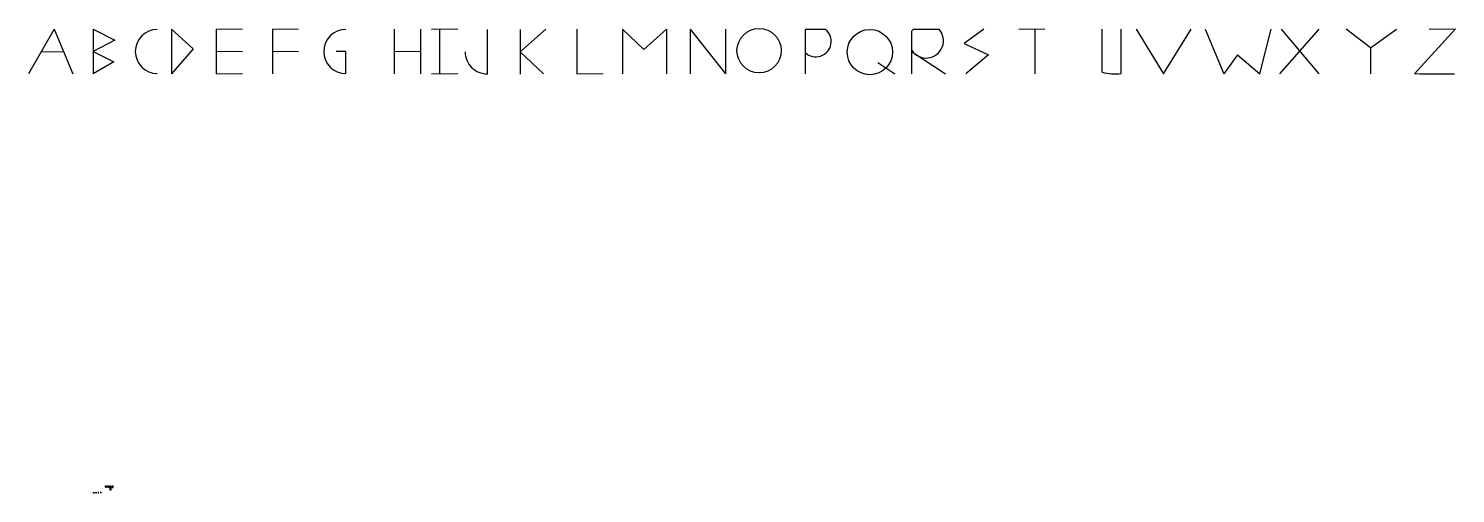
# Model space of a CAD drawing. Header units: inches. Extents: x 4 to 9759, y 2757 to 11866.
# Drawn here: x 4 to 9759, y 2757 to 5938 of the extents above; entities outside this region: 1.
import ezdxf

# ---------------------------------------------------------------- set-up
doc = ezdxf.new("R2010")
doc.units = ezdxf.units.IN
doc.header["$MEASUREMENT"] = 0

msp = doc.modelspace()

# ---------------------------------------------------------------- linework, layer by layer
for p, q in [((5626.8, 11865.8), (5626.8, 11560.3)), ((178, 5932.9), (3.9, 5627.4)), ((178, 5932.9), (307.1, 5627.4)), ((446.1, 5932.9), (446.1, 5627.4)), ((446.1, 5932.9), (592.9, 5858.3)), ((592.9, 5858.3), (446.1, 5780.2)), ((980.2, 5932.9), (980.2, 5627.4)), ((1286.7, 5932.9), (1465.8, 5935.9)), ((1286.7, 5932.9), (1286.7, 5627.4)), ((1670.9, 5932.9), (1850, 5935.9)), ((1670.9, 5932.9), (1670.9, 5627.4)), ((2503.2, 5932.9), (2503.2, 5627.4)), ((2682.8, 5932.9), (2682.8, 5627.4)), ((2759.1, 5932.9), (2938.2, 5935.9)), ((2813.4, 5932.9), (2813.4, 5627.4)), ((3139.4, 5931.2), (3139.4, 5625.7)), ((3365.2, 5779.3), (3540.6, 5932.9)), ((3365.2, 5932), (3365.2, 5626.6)), ((3752.4, 5932.9), (3752.4, 5627.4)), ((4064.3, 5932.9), (4064.3, 5627.4)), ((4209.4, 5794.3), (4064.3, 5932.9)), ((4209.4, 5794.3), (4364.2, 5932.9)), ((4364.2, 5932.9), (4364.2, 5627.4)), ((4527.3, 5932.9), (4527.3, 5627.4)), ((4527.3, 5932.9), (4769.6, 5627.4)), ((4769.6, 5932.9), (4769.6, 5627.4)), ((5313, 5927.6), (5313, 5627.4)), ((5319.1, 5932.9), (5451.5, 5932.9)), ((6040.7, 5918.3), (6040.7, 5627.4)), ((6051.8, 5932.9), (6228.8, 5932.9)), ((6773.3, 5932.9), (6952.4, 5935.9)), ((6883.2, 5932.9), (6883.2, 5627.4)), ((7342.6, 5639.4), (7342.6, 5932.9)), ((7474.4, 5630.4), (7474.4, 5932.9)), ((7575.6, 5932.9), (7762.9, 5627.4)), ((7762.9, 5627.4), (7952.2, 5932.9)), ((8421.4, 5627.4), (8498.3, 5932.9)), ((8824.4, 5932.9), (8555.5, 5627.4)), ((8567.3, 5932.9), (8824.4, 5627.4)), ((9177.4, 5805.3), (9010.8, 5932.9)), ((9177.4, 5805.3), (9354.8, 5932.9)), ((9758.7, 5935.9), (9478.2, 5627.4)), ((9579.7, 5932.9), (9758.7, 5935.9)), ((91, 5780.2), (243.8, 5777.3)), ((446.1, 5780.2), (586.1, 5710.5)), ((1286.7, 5780.2), (1465.8, 5783.1)), ((1670.9, 5780.2), (1850, 5783.1)), ((2173.3, 5780.2), (2107.2, 5780.2)), ((2173.3, 5629.6), (2173.3, 5780.2)), ((2503.1, 5780.2), (2682.2, 5783.1)), ((3365.2, 5779.3), (3523.9, 5627.4)), ((6040.7, 5780.2), (6272.2, 5627.4)), ((8267.7, 5758.1), (8175, 5627.4)), ((8267.7, 5758.1), (8421.4, 5627.4)), ((9177.4, 5805.3), (9177.4, 5627.4)), ((586.1, 5710.5), (446.1, 5627.4)), ((5809.2, 5705.6), (5927, 5627.4)), ((1286.7, 5627.4), (1465.8, 5630.4)), ((2759.1, 5627.4), (2938.2, 5630.4)), ((3752.4, 5627.4), (3931.5, 5630.4)), ((9478.2, 5627.4), (9657.3, 5630.4)), ((9514.5, 5627.4), (9751.1, 5627.4)), ((445, 2766.5), (445, 2761.9)), ((446.3, 2766.5), (446.3, 2759.2)), ((447.5, 2766.5), (447.5, 2764.2)), ((448.7, 2766.5), (448.7, 2757.5)), ((450.1, 2766.5), (450.1, 2765.5)), ((462.6, 2759.5), (462.6, 2766.5)), ((464.4, 2759.5), (464.4, 2766.5)), ((465.9, 2759.5), (465.9, 2766.5)), ((467.7, 2759.5), (467.7, 2766.5)), ((469.2, 2759.5), (469.2, 2766.5)), ((476.9, 2766.5), (483.9, 2766.5)), ((476.9, 2765), (483.9, 2765)), ((476.9, 2763.9), (483.9, 2763.9)), ((476.9, 2762.8), (483.9, 2762.8)), ((476.9, 2761.6), (483.9, 2761.6)), ((492.5, 2766.5), (497.2, 2766.5)), ((492.5, 2765.1), (499.6, 2765.1)), ((492.5, 2764), (495, 2764)), ((492.5, 2763), (501.7, 2763)), ((492.5, 2761.9), (493.6, 2761.9))]:
    msp.add_line(p, q)
for points in [[(980.2, 5932.9), (980.2, 5932.9)], [(980.2, 5932.9), (1129.4, 5798.2), (980.2, 5627.4)], [(6535.7, 5932.9), (6399.1, 5835.9), (6566.3, 5758.4), (6412.2, 5627.4)], [(8046.8, 5932.9), (8175, 5627.4)]]:
    msp.add_lwpolyline(points)
for points in [[(526.8, 2799.9), (529.8, 2799.9), (529.8, 2806.9), (526.8, 2806.9)], [(533.4, 2801.9), (538.4, 2801.9), (538.4, 2806.9), (533.4, 2806.9)], [(543.8, 2800.9), (555.8, 2800.9), (555.8, 2806.9), (543.8, 2806.9)], [(560.4, 2782.9), (568.4, 2782.9), (568.4, 2806.9), (560.4, 2806.9)], [(574.5, 2797.9), (583.5, 2797.9), (583.5, 2806.9), (574.5, 2806.9)]]:
    msp.add_lwpolyline(points, close=True)
for centre, radius in [((4998.4, 5786.3), 151.4), ((5755.4, 5776.2), 154.8)]:
    msp.add_circle(centre, radius)
for centre, radius, start, end in [((884.3, 5780.2), 150.5, 90, 270), ((2173.3, 5780.2), 150.5, 90, 270), ((5385.3, 5850.1), 106, 128.67407, 133.04196), ((5385.3, 5850.1), 106, 226.95804, 51.32593), ((6140.3, 5854.2), 118.4, 138.37228, 147.23521), ((6140.3, 5854.2), 118.4, 212.76479, 41.62772), ((3139.4, 5778.4), 151, 180, 270.55608), ((7428.8, 5932.9), 305.9, 253.63461, 278.56467)]:
    msp.add_arc(centre, radius, start, end)

doc.saveas('drawing.dxf')
